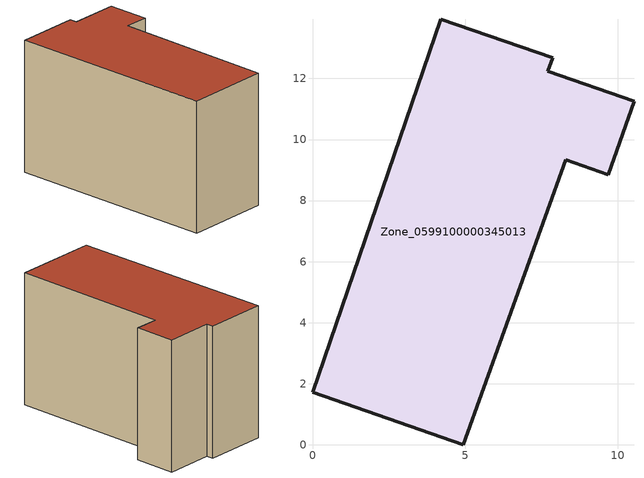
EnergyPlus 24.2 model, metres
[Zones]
Zone_0599100000345013
 floor ground (C_G): 8.3,9.34 4.94,0 0,1.72 4.2,13.94 7.87,12.67 7.71,12.24 10.53,11.26 9.69,8.85 z0
 wall outside (C_F): 4.2,13.94 0,1.72 4.94,0 8.3,9.34 9.69,8.85 10.53,11.26 7.71,12.24 7.87,12.67 4.2,13.94 z0:8.11
 roof outside (C_R): 7.71,12.24 7.87,12.67 4.2,13.94 0,1.72 4.94,0 8.3,9.34 9.69,8.85 10.53,11.26 z8.11
[BUILDING]
Pand.0599100000345013: North Axis=0; Terrain=City; Loads Convergence Tolerance Value=0.04; Temperature Convergence Tolerance Value=0.4; Solar Distribution=FullExterior; Maximum Number of Warmup Days=25; Minimum Number of Warmup Days=1
[Site:Location]
Rotterdam.The.Hague.AP_ZH_NLD Design_Conditions: Latitude=51.96; Longitude=4.45; Time Zone=1; Elevation=-4.5
[SITE:GROUNDTEMPERATURE:BUILDINGSURFACE]
18, 18, 18, 18, 18, 18, 18, 18, 18, 18, 18, 18
[MATERIAL] Thermal Absorptance=0.9; Solar Absorptance=0.7; Visible Absorptance=0.7
Name | Roughness | Thickness | Conductivity | Density | Specific Heat
G.TC.1992-2005 | MediumSmooth | 0.15 | 0.06 | 540 | 1210
F.TC.1992-2005 | Rough | 0.3 | 0.12 | 1920 | 840
R.TC.1992-2005 | MediumRough | 0.2 | 0.08 | 1500 | 1000
[CONSTRUCTION]
C_G: G.TC.1992-2005
C_F: F.TC.1992-2005
C_R: R.TC.1992-2005
[ZONE]
Zone_0599100000345013: Type=1; Multiplier=1; Ceiling Height=Autocalculate; Volume=Autocalculate; Floor Area=autocalculate; Part of Total Floor Area=Yes
[ZONEINFILTRATION:DESIGNFLOWRATE]
Infil_Zone_0599100000345013: Zone or ZoneList or Space or SpaceList=Zone_0599100000345013; Schedule=AlwaysOn; Design Flow Rate Calculation Method=Flow/Area; Flow Rate per Floor Area=0.0015; Constant Term Coefficient=1; Temperature Term Coefficient=0; Velocity Term Coefficient=0; Velocity Squared Term Coefficient=0
[HVACTEMPLATE:ZONE:IDEALLOADSAIRSYSTEM]
Zone_0599100000345013: Maximum Heating Supply Air Temperature=50; Minimum Cooling Supply Air Temperature=13; Maximum Heating Supply Air Humidity Ratio=0.0156; Minimum Cooling Supply Air Humidity Ratio=0.0077; Heating Limit=NoLimit; Cooling Limit=NoLimit; Dehumidification Control Type=ConstantSensibleHeatRatio; Cooling Sensible Heat Ratio=0.7; Dehumidification Setpoint=60; Humidification Control Type=None; Humidification Setpoint=30; Outdoor Air Method=None; Outdoor Air Flow Rate per Person=0.00944; Outdoor Air Flow Rate per Zone Floor Area=0; Outdoor Air Flow Rate per Zone=0; Demand Controlled Ventilation Type=None; Outdoor Air Economizer Type=NoEconomizer; Heat Recovery Type=None; Sensible Heat Recovery Effectiveness=0.7; Latent Heat Recovery Effectiveness=0.65
[ZONECONTROL:THERMOSTAT]
ThermostatControl_Zone_0599100000345013: Zone or ZoneList=Zone_0599100000345013; Control Type Schedule=DualSetpointControlType; Control 1=Thermostat_Zone_0599100000345013; Temperature Difference Between Cutout And Setpoint=0
[THERMOSTATSETPOINT:DUALSETPOINT]
Thermostat_Zone_0599100000345013: Heating Setpoint Temperature Schedule=HeatingSetpoint_Zone_0599100000345013; Cooling Setpoint Temperature Schedule=CoolingSetpoint_Zone_0599100000345013
[SCHEDULE:COMPACT]
HeatingSetpoint_Zone_0599100000345013: Through: 12/31, For: AllDays, Until: 24:00, 21
CoolingSetpoint_Zone_0599100000345013: Through: 12/31, For: AllDays, Until: 24:00, 24
DualSetpointControlType: Through: 12/31, For: AllDays, Until: 24:00, 4
AlwaysOn: Through: 12/31, For: AllDays, Until: 24:00, 1
